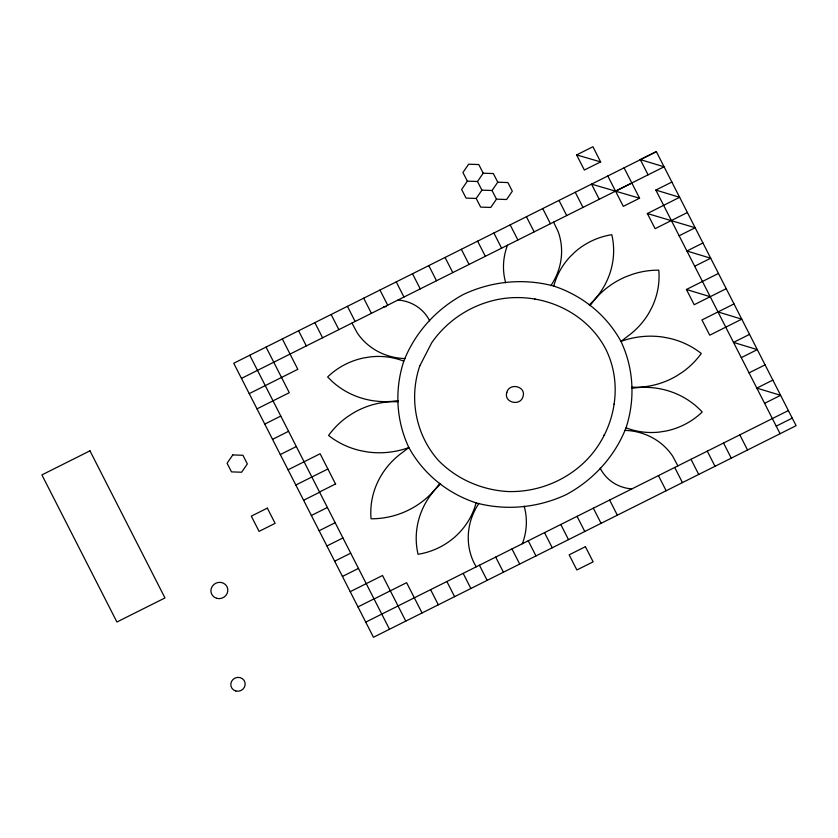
<?xml version="1.0" encoding="UTF-8"?>
<svg xmlns="http://www.w3.org/2000/svg" width="838" height="838" viewBox="0 0 838 838"><rect width="100%" height="100%" fill="white"/><g stroke="black" fill="none" stroke-linecap="round" stroke-linejoin="round"><path stroke-width="1.26" d="M534.686 299.449L534.854 298.632M403.801 361.136C394.509 389.565 396.07 420.466 408.881 447.565C423.368 473.973 447.565 493.456 476.078 502.894C506.11 510.939 537.902 507.818 566.027 494.713C593.252 480.111 614.736 456.637 626.038 427.82C635.33 399.38 633.779 368.49 620.958 341.391C606.482 314.973 582.284 295.5 553.761 286.062C523.74 278.007 491.937 281.128 463.812 294.243C436.588 308.834 415.103 332.309 403.801 361.136A69.952 66.338 -22.8 0 0 370.438 356.873L363.661 357.952A69.952 66.338 -22.8 0 0 327.637 376.943L332.11 381.395A80.678 76.509 -22.8 0 0 391.597 401.402L398.144 400.648M507.587 245.167L507.053 246.414A64.526 61.195 -22.8 0 0 505.67 282.762M522.263 543.778L522.786 542.542A64.526 61.195 -22.8 0 0 524.169 506.183M467.353 181.155L461.644 189.461L466.064 198.103L476.204 198.449L481.913 190.153L492.042 190.498L497.762 182.192L493.341 173.55L483.201 173.204L477.492 181.5L467.353 181.155L462.932 172.502L468.651 164.206L478.781 164.552L483.201 173.204M497.772 182.213L507.901 182.558L512.322 191.211L506.613 199.507L496.473 199.161L490.754 207.447L480.624 207.101L476.204 198.449M590.046 305.671L594.058 300.381A79.788 75.671 -22.8 0 1 626.08 276.666L632.386 274.319A79.788 75.671 -22.8 0 1 658.783 270.161A75.671 71.764 -22.8 0 1 652.1 306.991L649.115 312.658A75.671 71.764 -22.8 0 1 627.432 336.447L620.958 341.391A83.224 78.919 -22.8 0 1 663.183 337.106L670.117 338.458A83.224 78.919 -22.8 0 1 701.27 353.479A78.227 74.184 -22.8 0 1 682.331 372.229L676.685 375.885A78.227 74.184 -22.8 0 1 638.326 387.24L631.643 387.229M589.219 304.99L593.88 300.318A75.954 72.037 -22.8 0 0 611.792 234.692A69.261 65.678 -22.8 0 0 574.899 252.06L569.997 256.837A69.261 65.678 -22.8 0 0 553.761 286.062M576.628 154.904L592.906 146.755L600.626 161.902L584.358 170.041L576.628 154.904L600.626 161.902M648.078 174.838L640.305 159.597L656.322 151.584L796.1 425.694L373.465 637.278L233.739 363.252L656.374 151.668M241.459 378.399L664.094 166.814L640.305 159.597M615.574 191.221L631.852 183.072M249.232 393.63L297.815 369.307L282.322 338.929M624.08 167.841L639.572 198.218L623.294 206.358L607.812 175.98M780.084 433.717L655.84 190.069L671.867 182.045M257.004 408.86L289.288 392.697L266.055 347.079M264.766 424.101L280.793 416.077M687.401 212.517L655.106 228.68L647.334 213.449M272.539 439.332L288.555 431.308M679.147 235.771L695.163 227.747L647.386 213.533L679.628 197.286L655.84 190.069M280.301 454.563L296.327 446.539M702.935 242.978L686.909 251.002L710.697 258.219L694.681 266.233M288.073 469.793L320.116 453.756L335.65 484.228M295.835 485.034L327.878 468.987M726.232 288.681L694.199 304.728L686.427 289.487L718.47 273.45M319.519 492L335.546 483.976M303.607 500.265L319.624 492.241M311.369 515.496L327.396 507.482M734.004 303.922L701.961 319.959L709.734 335.19L741.777 319.152L717.988 311.935M319.142 530.737L335.158 522.713M326.914 545.967L342.931 537.944M749.539 334.383L733.522 342.407L757.311 349.624L741.284 357.637M334.676 561.198L350.693 553.185M342.449 576.439L358.465 568.415M749.057 372.868L765.073 364.855M350.211 591.67L382.516 575.497L405.781 621.105M772.846 380.085L756.819 388.109L780.607 395.316L764.591 403.34M357.983 606.901L373.999 598.877M374.052 598.971L406.608 582.672L422.048 612.955M365.745 622.131L788.38 410.557M776.218 426.144L792.235 418.131M631.705 388.298L638.242 387.554A80.678 76.509 -22.8 0 1 702.202 412.003A69.952 66.338 -22.8 0 1 666.179 430.994L659.401 432.073A69.952 66.338 -22.8 0 1 626.038 427.82M383.511 306.792L386.056 306.624M398.207 401.716L391.514 401.716A78.227 74.184 -22.8 0 0 353.165 413.071L347.508 416.727A78.227 74.184 -22.8 0 0 328.58 435.467A83.224 78.919 -22.8 0 0 359.732 450.488L366.667 451.839A83.224 78.919 -22.8 0 0 408.881 447.565L402.408 452.499A75.671 71.764 -22.8 0 0 371.056 518.785A79.788 75.671 -22.8 0 0 439.793 483.275M614.181 403.769L614.065 404.325M639.572 198.218L591.534 184.13L599.254 199.276M686.427 289.487L710.215 296.704M603.852 435.09L604.607 435.435M553.583 222.133L558.139 231.56A63.719 60.42 -22.8 0 1 550.88 285.59M476.256 566.813L474.476 563.785A63.719 60.42 -22.8 0 1 478.959 503.366M492.042 190.498L496.473 199.161M477.492 181.5L481.913 190.153M739.818 434.87L747.538 450.006M723.54 443.009L731.26 458.156M575.266 192.279L582.986 207.415M707.272 451.158L714.992 466.305M558.988 200.418L566.718 215.565M690.994 459.308L698.724 474.444M542.72 208.568L550.44 223.715M674.716 467.457L682.436 482.604M526.432 216.717L534.152 231.864M658.438 475.607L666.158 490.754M510.164 224.867L517.884 240.014M493.886 233.016L501.606 248.163M477.618 241.166L485.338 256.302M609.624 500.045L617.344 515.192M461.34 249.305L469.071 264.452M593.346 508.195L601.076 523.331M445.062 257.465L452.792 272.601M577.068 516.344L584.788 531.491M428.784 265.604L436.504 280.751M560.79 524.494L568.51 539.63M412.516 273.754L420.236 288.901M544.522 532.633L552.242 547.78M396.238 281.903L403.958 297.04M528.244 540.782L535.964 555.929M379.97 290.042L387.69 305.189M511.976 548.932L519.696 564.068M363.702 298.192L371.423 313.339M495.698 557.071L503.429 572.218M347.424 306.341L355.144 321.478M479.43 565.221L487.15 580.367M463.163 573.37L470.883 588.517M331.136 314.491L338.856 329.638M314.868 322.64L322.588 337.787M446.874 581.52L454.594 596.666M298.59 330.79L306.32 345.926M430.596 589.669L438.326 604.816M249.766 355.228L389.492 629.254M677.869 465.876L672.663 456.123A61.813 58.618 -22.8 0 0 624.719 430.386M351.97 323.07L357.177 332.822A61.813 58.618 -22.8 0 0 405.121 358.559M631.873 488.91A40.297 38.213 -22.8 0 1 600.186 468.128M476.078 502.894A69.261 65.678 -22.8 0 1 418.057 554.264A75.954 72.037 -22.8 0 1 440.62 483.966M397.977 300.046A40.297 38.213 -22.8 0 1 429.653 320.818M506.833 392.362C503.408 402.68 520.408 406.65 523.017 396.584C526.432 386.266 509.441 382.306 506.833 392.362M419.786 365.934C408.714 398.218 415.7 435.1 438.557 460.586C456.836 479.189 481.473 489.874 507.43 491.518A101.545 96.297 -22.8 0 0 580.682 465.603C613.29 437.321 625.305 388.13 605.706 349.027C585.395 310.05 538.509 290.65 496.148 299.826A101.545 96.297 -22.8 0 0 431.633 342.878L419.786 365.934M232.786 454.929L227.077 463.236L231.498 471.878L241.627 472.234L247.346 463.927L242.926 455.275L232.786 454.929M89.959 450.834L41.9 474.895L116.911 622.005L164.971 597.944L89.959 450.834M267.332 508.121L251.316 516.145L259.078 531.376L275.105 523.352L267.332 508.121M585.416 546.69L569.149 554.84L576.869 569.976L593.136 561.837L585.416 546.69M235.803 690.994A7.249 6.882 -22.8 0 0 245.01 682.561A7.249 6.882 -22.8 0 0 233.121 679.367A7.249 6.882 -22.8 0 0 235.803 690.994M216.581 598.29A8.537 8.097 -22.8 0 0 227.695 588.674A8.537 8.097 -22.8 0 0 213.847 584.515A8.537 8.097 -22.8 0 0 216.581 598.29"/></g></svg>
